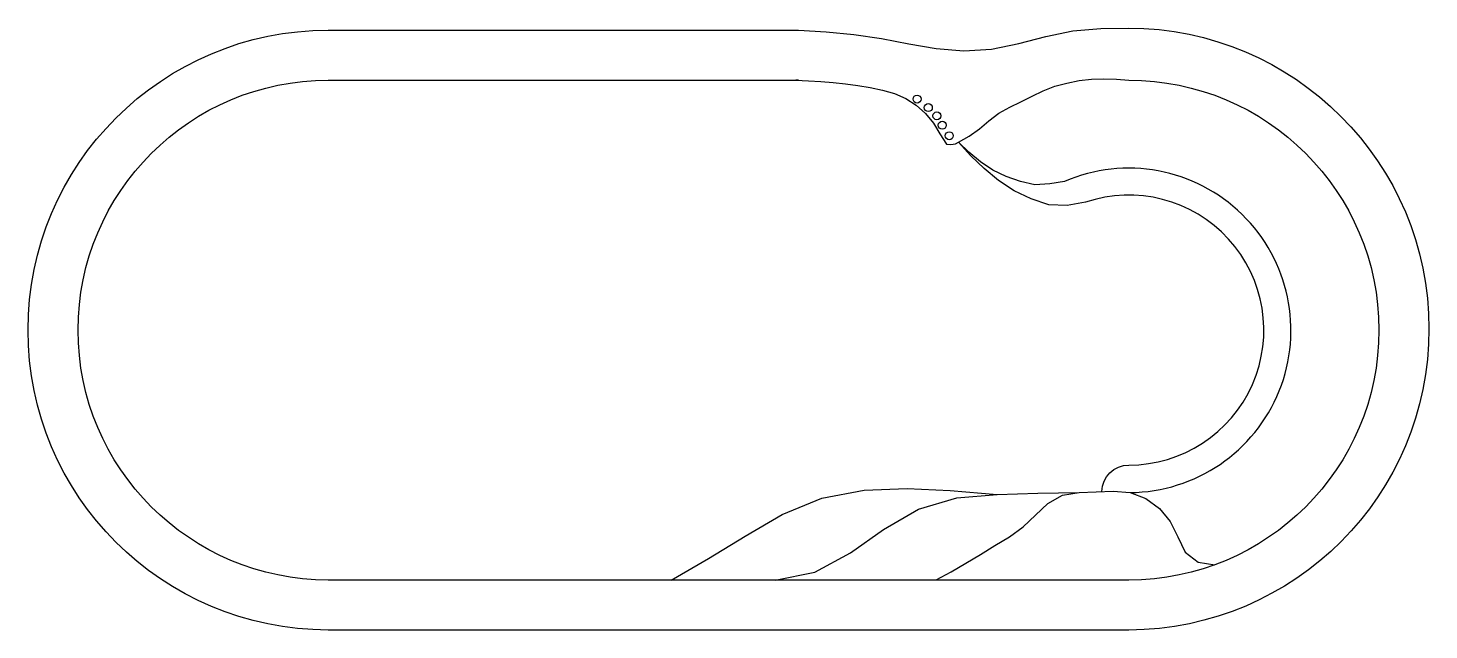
# Model space of a CAD drawing. Header units: millimetres. Extents: x 28.18 to 35.18, y 9.76 to 12.77.
import ezdxf

# ---------------------------------------------------------------- set-up
doc = ezdxf.new("R2010")
doc.units = ezdxf.units.MM
doc.header["$LTSCALE"] = 10
doc.layers.add('piscinas_igui', color=3, linetype='Continuous')

msp = doc.modelspace()

# ---------------------------------------------------------------- linework, layer by layer
at = {"layer": 'piscinas_igui'}
for points in [[(33.6757, 12.7666, -0.996908), (33.6772, 9.7558), (29.6772, 9.7558, -1), (29.6772, 12.7558), (32.0272, 12.7558), (32.1659, 12.7469), (32.3042, 12.7339), (32.4416, 12.7133), (32.5781, 12.6876), (32.7151, 12.6644), (32.8535, 12.6523), (32.992, 12.6605), (33.1278, 12.6893), (33.2622, 12.7247), (33.3984, 12.752), (33.5368, 12.7637)], [(32.0142, 12.5061), (32.0763, 12.5028), (32.1384, 12.499), (32.2005, 12.4942), (32.2624, 12.4877), (32.324, 12.4791), (32.3853, 12.4683), (32.4462, 12.4556), (32.506, 12.4385), (32.5632, 12.4141), (32.6157, 12.3807), (32.6617, 12.3389), (32.7007, 12.2905), (32.733, 12.2374), (32.7662, 12.1863), (32.7881, 12.1844), (32.8109, 12.1875), (32.8263, 12.1956), (32.8804, 12.2262), (32.9309, 12.2626), (32.9788, 12.3022), (33.0277, 12.3406), (33.0823, 12.3703), (33.1382, 12.3978), (33.1938, 12.4256), (33.2501, 12.4523), (33.3077, 12.4756), (33.3682, 12.4905), (33.429, 12.5039), (33.4907, 12.5112), (33.5529, 12.5124), (33.6151, 12.5102), (33.6772, 12.5058, -1), (33.6772, 10.0058), (29.6772, 10.0058, -1), (29.6772, 12.5058), (32.0272, 12.5058)]]:
    msp.add_lwpolyline(points, format="xyb", close=True, dxfattribs=at)
at = {"layer": 'piscinas_igui', "color": 2}
msp.add_lwpolyline([(33.6834, 10.4433, 1.221757), (33.3558, 11.9993), (33.2823, 11.9867), (33.208, 11.9827), (33.1355, 11.9997), (33.065, 12.0239), (32.9975, 12.0554), (32.9356, 12.0968), (32.8785, 12.1448), (32.8263, 12.1956)], format="xyb", dxfattribs=at)
at = {"layer": 'piscinas_igui', "color": 1}
msp.add_lwpolyline([(33.5422, 10.4483, -0.408707), (33.6772, 10.5808, 1.17725), (33.4617, 11.8955), (33.3699, 11.8796), (33.2774, 11.8829), (33.189, 11.9125), (33.105, 11.9528), (33.0269, 12.0036), (32.9554, 12.0633), (32.8879, 12.1276), (32.8263, 12.1956)], format="xyb", dxfattribs=at)
at = {"layer": 'piscinas_igui', "color": 2}
for points in [[(31.3909, 10.0058), (31.5771, 10.1129), (31.7605, 10.2248), (31.946, 10.3332), (32.1443, 10.4147), (32.355, 10.4551), (32.5696, 10.4638), (32.7841, 10.453), (33.0203, 10.434)], [(31.9112, 10.0058), (32.109, 10.0451), (32.2863, 10.1411), (32.4514, 10.2579), (32.6258, 10.3595), (32.8189, 10.4172), (33.0203, 10.434), (33.2223, 10.44), (33.4295, 10.4432)], [(32.7156, 10.0064), (32.79, 10.0471), (32.8636, 10.0894), (32.9358, 10.1339), (33.0079, 10.1787), (33.0808, 10.2221), (33.1499, 10.2711), (33.2111, 10.3299), (33.2728, 10.388), (33.346, 10.43), (33.4295, 10.4432), (33.5143, 10.4471), (33.599, 10.4508), (33.6834, 10.4433), (33.7624, 10.4132), (33.8304, 10.363), (33.8846, 10.2979), (33.9231, 10.2225), (33.9585, 10.1455), (34.024, 10.095), (34.1077, 10.0823)]]:
    msp.add_lwpolyline(points, dxfattribs=at)
at = {"layer": 'piscinas_igui'}
for centre in [(32.6194, 12.411), (32.6756, 12.3683), (32.7182, 12.3273), (32.7452, 12.2804), (32.7801, 12.2276)]:
    msp.add_circle(centre, 0.02, dxfattribs=at)

doc.saveas('drawing.dxf')
